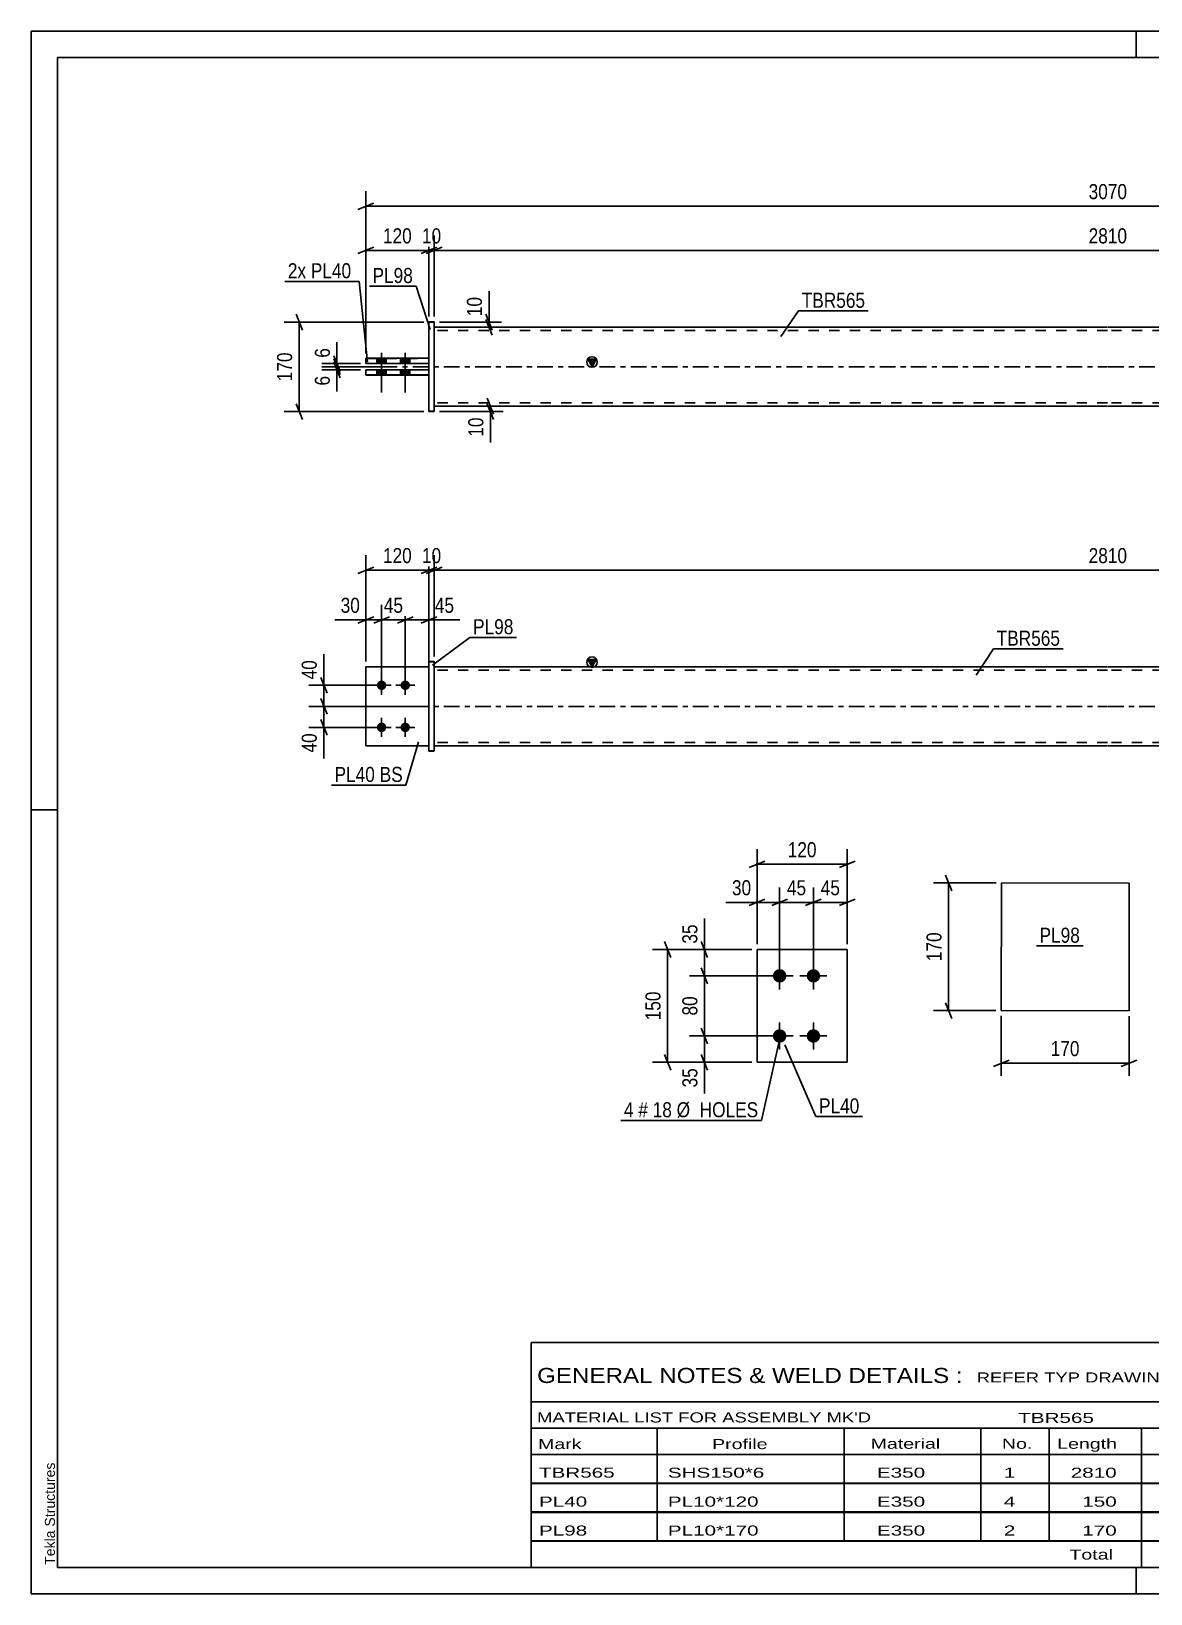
# Model space of a CAD drawing. Header units: millimetres. Extents: x 0 to 420, y 0 to 297.
# Drawn here: x 0 to 212.8, y 0 to 297 of the extents above; entities that cross this region are included whole.
import ezdxf

# ---------------------------------------------------------------- set-up
doc = ezdxf.new("R2010")
doc.units = ezdxf.units.MM
doc.linetypes.add('DXK_LINE_DOT2', pattern=[3.9198, 1.9599, -1.9599])
doc.linetypes.add('DXK_LINE_DOT3', pattern=[5.9187, 2.979, -0.9799, 0.9799, -0.9799])
doc.styles.add('Arial', font='ARIAL.TTF', dxfattribs={"height": 0.2})
doc.styles.add('Arial Narrow', font='ARIALN.TTF', dxfattribs={"height": 0.2})

# ---------------------------------------------------------------- blocks, each defined once
blk = doc.blocks.new('Unknown-582686256-1133')
at = {"color": 5, "linetype": 'Continuous'}
for p, q in [((420, 297), (0, 297)), ((0, 297), (0, 0)), ((0, 292), (0, 297)), ((210, 292), (210, 297)), ((415, 292), (5, 292)), ((5, 292), (5, 5)), ((5, 149), (0, 149)), ((0, 0), (0, 5)), ((5, 5), (415, 5)), ((210, 0), (210, 5)), ((0, 0), (420, 0))]:
    blk.add_line(p, q, dxfattribs=at)
at = {"color": 174, "linetype": 'Continuous', "style": 'Arial'}
blk.add_text('Tekla Structures', height=1.9102, rotation=90, dxfattribs=at).set_placement((4.5, 5.5))
blk = doc.blocks.new('Part-582686256-2119 - 2115')
at = {"color": 2, "linetype": 'Continuous'}
for p, q in [((184.41, 135.12), (184.37, 110.84)), ((208.69, 135.09), (184.41, 135.12)), ((208.66, 110.8), (208.69, 135.09)), ((184.37, 110.84), (208.66, 110.8))]:
    blk.add_line(p, q, dxfattribs=at)
blk = doc.blocks.new('Part-582686256-1717 - 1676')
at = {"color": 7, "linetype": 'DXK_LINE_DOT2'}
for p, q in [((63.59, 176.18), (75.59, 176.18)), ((63.59, 176.18), (63.59, 161.18)), ((63.59, 176.17), (75.59, 176.17)), ((75.59, 176.17), (75.59, 176.18)), ((75.59, 176.18), (75.59, 161.17))]:
    blk.add_line(p, q, dxfattribs=at)
at = {"color": 2, "linetype": 'Continuous'}
for p, q in [((75.59, 161.18), (63.59, 161.18)), ((63.59, 161.18), (63.59, 161.17)), ((63.59, 161.18), (63.59, 161.18)), ((63.59, 161.18), (63.59, 161.17)), ((63.59, 161.17), (75.59, 161.17))]:
    blk.add_line(p, q, dxfattribs=at)
blk = doc.blocks.new('Part-582686256-1722 - 1676')
at = {"color": 2, "linetype": 'Continuous'}
for p, q in [((63.59, 176.18), (75.59, 176.18)), ((63.59, 161.18), (63.59, 176.18)), ((63.59, 161.18), (75.59, 161.18)), ((75.59, 161.18), (63.59, 161.18)), ((63.59, 161.18), (63.59, 161.18))]:
    blk.add_line(p, q, dxfattribs=at)
at = {"color": 7, "linetype": 'DXK_LINE_DOT2'}
for p, q in [((63.59, 176.18), (75.59, 176.18)), ((75.59, 176.18), (75.59, 176.18)), ((75.59, 176.18), (75.59, 161.18))]:
    blk.add_line(p, q, dxfattribs=at)
blk = doc.blocks.new('Part-582686256-1727 - 1676')
at = {"color": 2, "linetype": 'Continuous'}
for p, q in [((76.59, 177.21), (75.59, 177.21)), ((75.59, 177.21), (75.59, 160.15)), ((76.59, 160.15), (76.59, 177.21)), ((75.59, 160.21), (76.59, 160.21)), ((75.59, 160.15), (76.59, 160.15)), ((76.59, 160.21), (76.59, 160.15))]:
    blk.add_line(p, q, dxfattribs=at)
at = {"color": 7, "linetype": 'DXK_LINE_DOT2'}
blk.add_line((75.59, 177.15), (76.59, 177.15), dxfattribs=at)
blk = doc.blocks.new('Part-582686256-1732 - 1676')
at = {"linetype": 'Continuous'}
blk.add_hatch(color=2, dxfattribs=at).paths.add_polyline_path([(106.59, 176.18), (105.79, 177.58), (107.39, 177.58)])
at = {"color": 2, "linetype": 'Continuous'}
for p, q in [((76.59, 176.18), (204.59, 176.18)), ((106.59, 176.18), (105.79, 177.58)), ((105.79, 177.58), (107.39, 177.58)), ((107.39, 177.58), (106.59, 176.18)), ((204.69, 176.18), (332.69, 176.18)), ((76.59, 161.18), (204.59, 161.18)), ((204.69, 161.18), (332.69, 161.18))]:
    blk.add_line(p, q, dxfattribs=at)
at = {"color": 7, "linetype": 'DXK_LINE_DOT2'}
for p, q in [((76.59, 161.18), (76.59, 176.18)), ((204.59, 175.58), (76.59, 175.58)), ((332.69, 175.58), (204.69, 175.58)), ((332.69, 176.18), (332.69, 161.18)), ((204.59, 161.78), (76.59, 161.78)), ((332.69, 161.78), (204.69, 161.78))]:
    blk.add_line(p, q, dxfattribs=at)
at = {"color": 7, "linetype": 'DXK_LINE_DOT3'}
for p, q in [((66.59, 168.68), (204.59, 168.68)), ((204.69, 168.68), (342.69, 168.68))]:
    blk.add_line(p, q, dxfattribs=at)
at = {"color": 2, "linetype": 'Continuous'}
blk.add_circle((106.59, 177.08), 1, dxfattribs=at)
blk = doc.blocks.new('Bolt-582686256-1734 - 1676')
at = {"linetype": 'Continuous'}
for points in [[(66.59, 171.78), (66.4, 171.8), (66.22, 171.86), (66.06, 171.96), (65.92, 172.08), (65.81, 172.23), (65.73, 172.41), (65.69, 172.59), (65.69, 172.78), (65.73, 172.96), (65.81, 173.13), (65.92, 173.29), (66.06, 173.41), (66.22, 173.51), (66.4, 173.56), (66.59, 173.58), (66.77, 173.56), (66.95, 173.51), (67.12, 173.41), (67.26, 173.29), (67.37, 173.13), (67.44, 172.96), (67.48, 172.78), (67.48, 172.59), (67.44, 172.41), (67.37, 172.23), (67.26, 172.08), (67.12, 171.96), (66.95, 171.86), (66.77, 171.8)], [(71.09, 171.78), (70.9, 171.8), (70.72, 171.86), (70.56, 171.96), (70.42, 172.08), (70.31, 172.23), (70.23, 172.41), (70.19, 172.59), (70.19, 172.78), (70.23, 172.96), (70.31, 173.13), (70.42, 173.29), (70.56, 173.41), (70.72, 173.51), (70.9, 173.56), (71.09, 173.58), (71.27, 173.56), (71.45, 173.51), (71.62, 173.41), (71.76, 173.29), (71.87, 173.13), (71.94, 172.96), (71.98, 172.78), (71.98, 172.59), (71.94, 172.41), (71.87, 172.23), (71.76, 172.08), (71.62, 171.96), (71.45, 171.86), (71.27, 171.8)], [(66.59, 163.78), (66.4, 163.8), (66.22, 163.86), (66.06, 163.96), (65.92, 164.08), (65.81, 164.23), (65.73, 164.41), (65.69, 164.59), (65.69, 164.78), (65.73, 164.96), (65.81, 165.13), (65.92, 165.29), (66.06, 165.41), (66.22, 165.51), (66.4, 165.56), (66.59, 165.58), (66.77, 165.56), (66.95, 165.51), (67.12, 165.41), (67.26, 165.29), (67.37, 165.13), (67.44, 164.96), (67.48, 164.78), (67.48, 164.59), (67.44, 164.41), (67.37, 164.23), (67.26, 164.08), (67.12, 163.96), (66.95, 163.86), (66.77, 163.8)], [(71.09, 163.78), (70.9, 163.8), (70.72, 163.86), (70.56, 163.96), (70.42, 164.08), (70.31, 164.23), (70.23, 164.41), (70.19, 164.59), (70.19, 164.78), (70.23, 164.96), (70.31, 165.13), (70.42, 165.29), (70.56, 165.41), (70.72, 165.51), (70.9, 165.56), (71.09, 165.58), (71.27, 165.56), (71.45, 165.51), (71.62, 165.41), (71.76, 165.29), (71.87, 165.13), (71.94, 164.96), (71.98, 164.78), (71.98, 164.59), (71.94, 164.41), (71.87, 164.23), (71.76, 164.08), (71.62, 163.96), (71.45, 163.86), (71.27, 163.8)]]:
    blk.add_hatch(color=1, dxfattribs=at).paths.add_polyline_path(points)
at = {"color": 1, "linetype": 'Continuous'}
for p, q in [((68.39, 172.68), (64.79, 172.68)), ((66.59, 170.88), (66.59, 174.48)), ((72.89, 172.68), (69.29, 172.68)), ((71.09, 170.88), (71.09, 174.48)), ((66.59, 162.88), (66.59, 166.48)), ((71.09, 162.88), (71.09, 166.48)), ((68.39, 164.68), (64.79, 164.68)), ((72.89, 164.68), (69.29, 164.68))]:
    blk.add_line(p, q, dxfattribs=at)
blk = doc.blocks.new('Part-582686256-1425 - 1360')
at = {"color": 2, "linetype": 'Continuous'}
for p, q in [((75.59, 241.77), (76.59, 241.77)), ((75.59, 241.77), (75.59, 224.77)), ((76.59, 241.77), (76.59, 224.71)), ((76.59, 224.77), (75.59, 224.77)), ((75.59, 224.77), (75.59, 224.71)), ((75.59, 224.77), (75.59, 224.71)), ((75.59, 224.71), (76.59, 224.71))]:
    blk.add_line(p, q, dxfattribs=at)
at = {"color": 7, "linetype": 'DXK_LINE_DOT2'}
for p, q in [((75.59, 241.71), (76.59, 241.71)), ((76.59, 241.71), (76.59, 241.77))]:
    blk.add_line(p, q, dxfattribs=at)
blk = doc.blocks.new('Part-582686256-1410 - 1360')
at = {"linetype": 'Continuous'}
blk.add_hatch(color=2, dxfattribs=at).paths.add_polyline_path([(106.59, 233.24), (105.79, 234.64), (107.39, 234.64)])
at = {"color": 2, "linetype": 'Continuous'}
for p, q in [((76.59, 240.74), (204.59, 240.74)), ((204.69, 240.74), (332.69, 240.74)), ((106.59, 233.24), (105.79, 234.64)), ((105.79, 234.64), (107.39, 234.64)), ((107.39, 234.64), (106.59, 233.24)), ((76.59, 225.74), (204.59, 225.74)), ((204.69, 225.74), (332.69, 225.74))]:
    blk.add_line(p, q, dxfattribs=at)
at = {"color": 7, "linetype": 'DXK_LINE_DOT2'}
for p, q in [((76.59, 240.74), (76.59, 225.74)), ((332.69, 240.74), (332.69, 225.74)), ((204.59, 240.14), (76.59, 240.14)), ((332.69, 240.14), (204.69, 240.14)), ((204.59, 226.34), (76.59, 226.34)), ((332.69, 226.34), (204.69, 226.34))]:
    blk.add_line(p, q, dxfattribs=at)
at = {"color": 7, "linetype": 'DXK_LINE_DOT3'}
for p, q in [((66.59, 233.24), (204.59, 233.24)), ((204.69, 233.24), (342.69, 233.24))]:
    blk.add_line(p, q, dxfattribs=at)
at = {"color": 2, "linetype": 'Continuous'}
blk.add_circle((106.59, 234.14), 1, dxfattribs=at)
blk = doc.blocks.new('Bolt-582686256-1394 - 1360')
at = {"linetype": 'Continuous'}
for points in [[(65.69, 233.86), (67.49, 233.86), (67.49, 234.86), (65.69, 234.86)], [(65.69, 233.83), (67.49, 233.83), (67.49, 234.83), (65.69, 234.83)], [(70.19, 233.86), (71.99, 233.86), (71.99, 234.86), (70.19, 234.86)], [(70.19, 233.83), (71.99, 233.83), (71.99, 234.83), (70.19, 234.83)], [(65.69, 231.66), (67.49, 231.66), (67.49, 232.66), (65.69, 232.66)], [(65.69, 231.63), (67.49, 231.63), (67.49, 232.63), (65.69, 232.63)], [(70.19, 231.66), (71.99, 231.66), (71.99, 232.66), (70.19, 232.66)], [(70.19, 231.63), (71.99, 231.63), (71.99, 232.63), (70.19, 232.63)]]:
    blk.add_hatch(color=1, dxfattribs=at).paths.add_polyline_path(points)
at = {"color": 1, "linetype": 'Continuous'}
for p, q in [((65.69, 234.86), (65.69, 233.86)), ((65.69, 234.83), (65.69, 233.83)), ((66.59, 235.86), (66.59, 228.36)), ((66.59, 235.83), (66.59, 228.33)), ((67.49, 234.86), (67.49, 233.86)), ((67.49, 234.83), (67.49, 233.83)), ((70.19, 234.86), (70.19, 233.86)), ((70.19, 234.83), (70.19, 233.83)), ((71.09, 235.86), (71.09, 228.36)), ((71.09, 235.83), (71.09, 228.33)), ((71.99, 234.86), (71.99, 233.86)), ((71.99, 234.83), (71.99, 233.83)), ((65.69, 232.66), (65.69, 231.66)), ((65.69, 232.63), (65.69, 231.63)), ((67.49, 232.66), (67.49, 231.66)), ((67.49, 232.63), (67.49, 231.63)), ((70.19, 232.66), (70.19, 231.66)), ((70.19, 232.63), (70.19, 231.63)), ((71.99, 232.66), (71.99, 231.66)), ((71.99, 232.63), (71.99, 231.63))]:
    blk.add_line(p, q, dxfattribs=at)
blk = doc.blocks.new('Part-582686256-1430 - 1360')
at = {"color": 2, "linetype": 'Continuous'}
for p, q in [((75.59, 232.67), (63.59, 232.67)), ((63.59, 232.67), (63.59, 231.67)), ((63.59, 231.67), (75.59, 231.67)), ((63.59, 231.62), (63.59, 231.67)), ((63.59, 231.67), (63.59, 231.62)), ((75.59, 231.62), (63.59, 231.62))]:
    blk.add_line(p, q, dxfattribs=at)
at = {"color": 7, "linetype": 'DXK_LINE_DOT2'}
for p, q in [((63.59, 232.62), (75.59, 232.62)), ((75.59, 231.62), (75.59, 232.67))]:
    blk.add_line(p, q, dxfattribs=at)
blk = doc.blocks.new('Part-582686256-1435 - 1360')
at = {"color": 2, "linetype": 'Continuous'}
for p, q in [((75.59, 234.87), (63.59, 234.87)), ((63.59, 234.87), (63.59, 233.87)), ((63.59, 233.87), (75.59, 233.87)), ((63.59, 233.82), (63.59, 233.87)), ((63.59, 233.87), (63.59, 233.82)), ((75.59, 233.82), (63.59, 233.82))]:
    blk.add_line(p, q, dxfattribs=at)
at = {"color": 7, "linetype": 'DXK_LINE_DOT2'}
for p, q in [((63.59, 234.82), (75.59, 234.82)), ((75.59, 233.82), (75.59, 234.87))]:
    blk.add_line(p, q, dxfattribs=at)
blk = doc.blocks.new('Bolt-582686256-3823 - 3821')
at = {"linetype": 'Continuous'}
for points in [[(142.25, 116.16, -1), (142.25, 118.73, -1)], [(148.67, 116.16, -1), (148.67, 118.73, -1)], [(142.25, 104.73, -1), (142.25, 107.31, -1)], [(148.67, 104.73, -1), (148.67, 107.31, -1)]]:
    blk.add_hatch(color=1, dxfattribs=at).paths.add_polyline_path(points)
at = {"color": 1, "linetype": 'Continuous'}
for p, q in [((142.25, 114.88), (142.25, 120.02)), ((148.67, 114.88), (148.67, 120.02)), ((144.82, 117.45), (139.67, 117.45)), ((151.25, 117.45), (146.1, 117.45)), ((142.25, 103.45), (142.25, 108.59)), ((148.67, 103.45), (148.67, 108.59)), ((144.82, 106.02), (139.67, 106.02)), ((151.25, 106.02), (146.1, 106.02))]:
    blk.add_line(p, q, dxfattribs=at)
blk = doc.blocks.new('Part-582686256-3822 - 3821')
at = {"color": 2, "linetype": 'Continuous'}
for p, q in [((155.1, 122.45), (137.96, 122.45)), ((137.96, 101.02), (137.96, 122.45)), ((155.1, 101.02), (155.1, 122.45)), ((155.1, 101.02), (137.96, 101.02))]:
    blk.add_line(p, q, dxfattribs=at)
blk = doc.blocks.new('StraightDimension-582686256-2121 - 2115')
at = {"color": 7, "linetype": 'Continuous'}
for p, q in [((174.97, 133.62), (173.77, 136.62)), ((183.41, 135.12), (171.52, 135.12)), ((174.37, 110.84), (174.37, 135.12)), ((183.37, 110.84), (171.52, 110.84)), ((173.77, 112.34), (174.97, 109.34))]:
    blk.add_line(p, q, dxfattribs=at)
at = {"color": 0}
blk.add_wipeout([(173.62, 126.32), (169.42, 126.32), (169.42, 119.64), (173.62, 119.64)], dxfattribs=at)
at = {"color": 3, "style": 'Arial Narrow'}
blk.add_text('170', height=2.863, rotation=90.0002, dxfattribs=at).set_placement((173.02, 120.24))
blk = doc.blocks.new('StraightDimension-582686256-2128 - 2115')
at = {"color": 7, "linetype": 'Continuous'}
for p, q in [((184.37, 109.84), (184.37, 98.44)), ((208.66, 109.8), (208.66, 98.44)), ((185.87, 101.44), (182.87, 100.24)), ((207.16, 100.24), (210.16, 101.44)), ((184.37, 100.84), (208.66, 100.84))]:
    blk.add_line(p, q, dxfattribs=at)
at = {"color": 0}
blk.add_wipeout([(199.86, 101.59), (199.86, 105.79), (193.17, 105.79), (193.17, 101.59)], dxfattribs=at)
at = {"color": 3, "style": 'Arial Narrow'}
blk.add_text('170', height=2.863, dxfattribs=at).set_placement((193.77, 102.19))
blk = doc.blocks.new('StraightDimension-582686256-1836 - 1676')
at = {"color": 7, "linetype": 'Continuous'}
for p, q in [((71.09, 173.68), (71.09, 187.95)), ((75.59, 177.18), (75.59, 187.95)), ((69.59, 184.5), (72.59, 185.7)), ((71.09, 185.1), (75.59, 185.1)), ((77.09, 185.7), (74.09, 184.5))]:
    blk.add_line(p, q, dxfattribs=at)
at = {"color": 0}
blk.add_wipeout([(80.97, 185.85), (80.97, 190.05), (76.11, 190.05), (76.11, 185.85)], dxfattribs=at)
at = {"color": 7, "linetype": 'Continuous'}
blk.add_line((75.59, 185.1), (81.49, 185.1), dxfattribs=at)
blk.add_line((75.59, 185.1), (81.49, 185.1), dxfattribs=at)
at = {"color": 3, "style": 'Arial Narrow'}
blk.add_text('45', height=2.863, dxfattribs=at).set_placement((76.71, 186.45))
blk = doc.blocks.new('StraightDimension-582686256-1738 - 1676')
at = {"color": 7, "linetype": 'Continuous'}
for p, q in [((63.59, 177.18), (63.59, 197.4)), ((75.59, 169.68), (75.59, 197.4)), ((62.09, 193.95), (65.09, 195.15)), ((63.59, 194.55), (75.59, 194.55)), ((77.09, 195.15), (74.09, 193.95))]:
    blk.add_line(p, q, dxfattribs=at)
at = {"color": 0}
blk.add_wipeout([(72.93, 195.3), (72.93, 199.5), (66.25, 199.5), (66.25, 195.3)], dxfattribs=at)
at = {"color": 3, "style": 'Arial Narrow'}
blk.add_text('120', height=2.863, dxfattribs=at).set_placement((66.85, 195.9))
blk = doc.blocks.new('StraightDimension-582686256-1747 - 1676')
at = {"color": 7, "linetype": 'Continuous'}
for p, q in [((75.59, 169.68), (75.59, 197.4)), ((76.59, 178.15), (76.59, 197.4)), ((74.09, 193.95), (77.09, 195.15)), ((78.09, 195.15), (75.09, 193.95)), ((75.59, 194.55), (76.59, 194.55))]:
    blk.add_line(p, q, dxfattribs=at)
at = {"color": 0}
blk.add_wipeout([(78.52, 195.3), (78.52, 199.5), (73.66, 199.5), (73.66, 195.3)], dxfattribs=at)
at = {"color": 3, "style": 'Arial Narrow'}
blk.add_text('10', height=2.863, dxfattribs=at).set_placement((74.26, 195.9))
blk = doc.blocks.new('StraightDimension-582686256-1754 - 1676')
at = {"color": 7, "linetype": 'Continuous'}
for p, q in [((76.59, 178.15), (76.59, 197.4)), ((332.69, 178.21), (332.69, 197.4)), ((78.09, 195.15), (75.09, 193.95)), ((76.59, 194.55), (332.69, 194.55)), ((331.19, 193.95), (334.19, 195.15))]:
    blk.add_line(p, q, dxfattribs=at)
at = {"color": 0}
blk.add_wipeout([(208.89, 195.3), (208.89, 199.5), (200.38, 199.5), (200.38, 195.3)], dxfattribs=at)
at = {"color": 3, "style": 'Arial Narrow'}
blk.add_text('2810', height=2.863, dxfattribs=at).set_placement((200.98, 195.9))
blk = doc.blocks.new('StraightDimension-582686256-1847 - 1676')
at = {"color": 7, "linetype": 'Continuous'}
for p, q in [((66.59, 173.68), (66.59, 187.95)), ((71.09, 173.68), (71.09, 187.95)), ((65.09, 184.5), (68.09, 185.7)), ((66.59, 185.1), (71.09, 185.1)), ((72.59, 185.7), (69.59, 184.5))]:
    blk.add_line(p, q, dxfattribs=at)
at = {"color": 0}
blk.add_wipeout([(71.27, 185.85), (71.27, 190.05), (66.41, 190.05), (66.41, 185.85)], dxfattribs=at)
at = {"color": 3, "style": 'Arial Narrow'}
blk.add_text('45', height=2.863, dxfattribs=at).set_placement((67.01, 186.45))
blk = doc.blocks.new('StraightDimension-582686256-1856 - 1676')
at = {"color": 7, "linetype": 'Continuous'}
for p, q in [((63.59, 177.18), (63.59, 187.95)), ((66.59, 173.68), (66.59, 187.95)), ((62.09, 184.5), (65.09, 185.7)), ((63.59, 185.1), (66.59, 185.1)), ((68.09, 185.7), (65.09, 184.5))]:
    blk.add_line(p, q, dxfattribs=at)
at = {"color": 0}
blk.add_wipeout([(63.06, 185.85), (63.06, 190.05), (58.21, 190.05), (58.21, 185.85)], dxfattribs=at)
at = {"color": 7, "linetype": 'Continuous'}
blk.add_line((63.59, 185.1), (57.68, 185.1), dxfattribs=at)
blk.add_line((63.59, 185.1), (57.68, 185.1), dxfattribs=at)
at = {"color": 3, "style": 'Arial Narrow'}
blk.add_text('30', height=2.863, dxfattribs=at).set_placement((58.81, 186.45))
blk = doc.blocks.new('StraightDimension-582686256-1868 - 1676')
at = {"color": 7, "linetype": 'Continuous'}
for p, q in [((65.59, 172.68), (52.77, 172.68)), ((55.02, 174.18), (56.22, 171.18)), ((55.62, 168.68), (55.62, 172.68)), ((56.22, 167.18), (55.02, 170.18)), ((74.59, 168.68), (52.77, 168.68))]:
    blk.add_line(p, q, dxfattribs=at)
at = {"color": 0}
blk.add_wipeout([(54.87, 178.06), (50.67, 178.06), (50.67, 173.2), (54.87, 173.2)], dxfattribs=at)
at = {"color": 7, "linetype": 'Continuous'}
blk.add_line((55.62, 172.68), (55.62, 178.58), dxfattribs=at)
blk.add_line((55.62, 172.68), (55.62, 178.58), dxfattribs=at)
at = {"color": 3, "style": 'Arial Narrow'}
blk.add_text('40', height=2.863, rotation=90.0002, dxfattribs=at).set_placement((54.27, 173.8))
blk = doc.blocks.new('StraightDimension-582686256-1875 - 1676')
at = {"color": 7, "linetype": 'Continuous'}
for p, q in [((55.02, 170.18), (56.22, 167.18)), ((74.59, 168.68), (52.77, 168.68)), ((55.62, 164.68), (55.62, 168.68)), ((65.59, 164.68), (52.77, 164.68)), ((56.22, 163.18), (55.02, 166.18))]:
    blk.add_line(p, q, dxfattribs=at)
at = {"color": 0}
blk.add_wipeout([(54.87, 164.15), (50.67, 164.15), (50.67, 159.3), (54.87, 159.3)], dxfattribs=at)
at = {"color": 7, "linetype": 'Continuous'}
blk.add_line((55.62, 164.68), (55.62, 158.77), dxfattribs=at)
blk.add_line((55.62, 164.68), (55.62, 158.77), dxfattribs=at)
at = {"color": 3, "style": 'Arial Narrow'}
blk.add_text('40', height=2.863, rotation=90.0002, dxfattribs=at).set_placement((54.27, 159.9))
blk = doc.blocks.new('StraightDimension-582686256-1620 - 1360')
at = {"color": 7, "linetype": 'Continuous'}
for p, q in [((74.59, 241.71), (48.09, 241.71)), ((51.54, 240.21), (50.34, 243.21)), ((50.94, 224.71), (50.94, 241.71)), ((50.34, 226.21), (51.54, 223.21)), ((74.59, 224.71), (48.09, 224.71))]:
    blk.add_line(p, q, dxfattribs=at)
at = {"color": 0}
blk.add_wipeout([(50.19, 236.56), (45.99, 236.56), (45.99, 229.87), (50.19, 229.87)], dxfattribs=at)
at = {"color": 3, "style": 'Arial Narrow'}
blk.add_text('170', height=2.863, rotation=90.0002, dxfattribs=at).set_placement((49.59, 230.47))
blk = doc.blocks.new('StraightDimension-582686256-1597 - 1360')
at = {"color": 7, "linetype": 'Continuous'}
for p, q in [((77.59, 241.71), (89.41, 241.71)), ((77.59, 240.74), (89.41, 240.74)), ((86.41, 243.21), (87.61, 240.21)), ((87.61, 239.24), (86.41, 242.24)), ((87.01, 240.74), (87.01, 241.71))]:
    blk.add_line(p, q, dxfattribs=at)
at = {"color": 0}
blk.add_wipeout([(86.26, 247.09), (82.06, 247.09), (82.06, 242.24), (86.26, 242.24)], dxfattribs=at)
at = {"color": 7, "linetype": 'Continuous'}
blk.add_line((87.01, 241.71), (87.01, 247.62), dxfattribs=at)
blk.add_line((87.01, 241.71), (87.01, 247.62), dxfattribs=at)
at = {"color": 3, "style": 'Arial Narrow'}
blk.add_text('10', height=2.863, rotation=90.0002, dxfattribs=at).set_placement((85.66, 242.84))
blk = doc.blocks.new('StraightDimension-582686256-1549 - 1360')
at = {"color": 7, "linetype": 'Continuous'}
for p, q in [((65.09, 264.34), (62.09, 263.14)), ((63.59, 235.82), (63.59, 266.59)), ((344.19, 263.14), (347.19, 264.34)), ((345.69, 235.87), (345.69, 266.59)), ((63.59, 263.74), (345.69, 263.74))]:
    blk.add_line(p, q, dxfattribs=at)
at = {"color": 0}
blk.add_wipeout([(208.89, 264.49), (208.89, 268.69), (200.38, 268.69), (200.38, 264.49)], dxfattribs=at)
at = {"color": 3, "style": 'Arial Narrow'}
blk.add_text('3070', height=2.863, dxfattribs=at).set_placement((200.98, 265.09))
blk = doc.blocks.new('StraightDimension-582686256-1627 - 1360')
at = {"color": 7, "linetype": 'Continuous'}
for p, q in [((57.51, 235.32), (58.71, 232.32)), ((58.71, 231.74), (57.51, 234.74)), ((62.59, 233.82), (55.26, 233.82)), ((67.84, 233.24), (55.26, 233.24)), ((58.11, 233.24), (58.11, 233.82))]:
    blk.add_line(p, q, dxfattribs=at)
at = {"color": 0}
blk.add_wipeout([(57.36, 237.37), (53.16, 237.37), (53.16, 234.34), (57.36, 234.34)], dxfattribs=at)
at = {"color": 7, "linetype": 'Continuous'}
blk.add_line((58.11, 233.82), (58.11, 237.89), dxfattribs=at)
blk.add_line((58.11, 233.82), (58.11, 237.89), dxfattribs=at)
at = {"color": 3, "style": 'Arial Narrow'}
blk.add_text('6', height=2.86, rotation=90.0002, dxfattribs=at).set_placement((56.76, 234.94))
blk = doc.blocks.new('StraightDimension-582686256-1563 - 1360')
at = {"color": 7, "linetype": 'Continuous'}
for p, q in [((62.09, 254.73), (65.09, 255.93)), ((63.59, 235.82), (63.59, 258.18)), ((77.09, 255.93), (74.09, 254.73)), ((75.59, 242.77), (75.59, 258.18)), ((63.59, 255.33), (75.59, 255.33))]:
    blk.add_line(p, q, dxfattribs=at)
at = {"color": 0}
blk.add_wipeout([(72.93, 256.08), (72.93, 260.28), (66.25, 260.28), (66.25, 256.08)], dxfattribs=at)
at = {"color": 3, "style": 'Arial Narrow'}
blk.add_text('120', height=2.863, dxfattribs=at).set_placement((66.85, 256.68))
blk = doc.blocks.new('StraightDimension-582686256-1633 - 1360')
at = {"color": 7, "linetype": 'Continuous'}
for p, q in [((57.51, 234.74), (58.71, 231.74)), ((67.84, 233.24), (55.26, 233.24)), ((62.59, 232.62), (55.26, 232.62)), ((58.71, 231.12), (57.51, 234.12)), ((58.11, 232.62), (58.11, 233.24))]:
    blk.add_line(p, q, dxfattribs=at)
at = {"color": 0}
blk.add_wipeout([(57.36, 232.09), (53.16, 232.09), (53.16, 229.06), (57.36, 229.06)], dxfattribs=at)
at = {"color": 7, "linetype": 'Continuous'}
blk.add_line((58.11, 232.62), (58.11, 228.54), dxfattribs=at)
blk.add_line((58.11, 232.62), (58.11, 228.54), dxfattribs=at)
at = {"color": 3, "style": 'Arial Narrow'}
blk.add_text('6', height=2.86, rotation=90.0002, dxfattribs=at).set_placement((56.76, 229.66))
blk = doc.blocks.new('StraightDimension-582686256-1569 - 1360')
at = {"color": 7, "linetype": 'Continuous'}
for p, q in [((74.09, 254.73), (77.09, 255.93)), ((78.09, 255.93), (75.09, 254.73)), ((75.59, 242.77), (75.59, 258.18)), ((76.59, 242.77), (76.59, 258.18)), ((75.59, 255.33), (76.59, 255.33))]:
    blk.add_line(p, q, dxfattribs=at)
at = {"color": 0}
blk.add_wipeout([(78.52, 256.08), (78.52, 260.28), (73.66, 260.28), (73.66, 256.08)], dxfattribs=at)
at = {"color": 3, "style": 'Arial Narrow'}
blk.add_text('10', height=2.863, dxfattribs=at).set_placement((74.26, 256.68))
blk = doc.blocks.new('StraightDimension-582686256-1575 - 1360')
at = {"color": 7, "linetype": 'Continuous'}
for p, q in [((78.09, 255.93), (75.09, 254.73)), ((76.59, 242.77), (76.59, 258.18)), ((331.19, 254.73), (334.19, 255.93)), ((332.69, 242.71), (332.69, 258.18)), ((76.59, 255.33), (332.69, 255.33))]:
    blk.add_line(p, q, dxfattribs=at)
at = {"color": 0}
blk.add_wipeout([(208.89, 256.08), (208.89, 260.28), (200.38, 260.28), (200.38, 256.08)], dxfattribs=at)
at = {"color": 3, "style": 'Arial Narrow'}
blk.add_text('2810', height=2.863, dxfattribs=at).set_placement((200.98, 256.68))
blk = doc.blocks.new('StraightDimension-582686256-1588 - 1360')
at = {"color": 7, "linetype": 'Continuous'}
for p, q in [((77.59, 225.74), (89.68, 225.74)), ((86.68, 227.24), (87.88, 224.24)), ((87.88, 223.21), (86.68, 226.21)), ((87.28, 224.71), (87.28, 225.74)), ((77.59, 224.71), (89.68, 224.71))]:
    blk.add_line(p, q, dxfattribs=at)
at = {"color": 0}
blk.add_wipeout([(86.53, 224.19), (82.33, 224.19), (82.33, 219.33), (86.53, 219.33)], dxfattribs=at)
at = {"color": 7, "linetype": 'Continuous'}
blk.add_line((87.28, 224.71), (87.28, 218.81), dxfattribs=at)
blk.add_line((87.28, 224.71), (87.28, 218.81), dxfattribs=at)
at = {"color": 3, "style": 'Arial Narrow'}
blk.add_text('10', height=2.863, rotation=90.0002, dxfattribs=at).set_placement((85.93, 219.93))
blk = doc.blocks.new('StraightDimension-582686256-3845 - 3821')
at = {"color": 7, "linetype": 'Continuous'}
for p, q in [((136.96, 122.45), (118.11, 122.45)), ((121.56, 120.95), (120.36, 123.95)), ((120.96, 101.02), (120.96, 122.45)), ((136.96, 101.02), (118.11, 101.02)), ((120.36, 102.52), (121.56, 99.52))]:
    blk.add_line(p, q, dxfattribs=at)
at = {"color": 0}
blk.add_wipeout([(120.21, 115.08), (116.01, 115.08), (116.01, 108.39), (120.21, 108.39)], dxfattribs=at)
at = {"color": 3, "style": 'Arial Narrow'}
blk.add_text('150', height=2.863, rotation=90.0002, dxfattribs=at).set_placement((119.61, 108.99))
blk = doc.blocks.new('StraightDimension-582686256-3957 - 3821')
at = {"color": 7, "linetype": 'Continuous'}
for p, q in [((142.25, 118.45), (142.25, 134.27)), ((148.67, 118.45), (148.67, 134.27)), ((140.75, 130.82), (143.75, 132.02)), ((142.25, 131.42), (148.67, 131.42)), ((150.17, 132.02), (147.17, 130.82))]:
    blk.add_line(p, q, dxfattribs=at)
at = {"color": 0}
blk.add_wipeout([(147.89, 132.17), (147.89, 136.37), (143.03, 136.37), (143.03, 132.17)], dxfattribs=at)
at = {"color": 3, "style": 'Arial Narrow'}
blk.add_text('45', height=2.863, dxfattribs=at).set_placement((143.63, 132.77))
blk = doc.blocks.new('StraightDimension-582686256-3833 - 3821')
at = {"color": 7, "linetype": 'Continuous'}
for p, q in [((136.96, 122.45), (125.11, 122.45)), ((127.36, 123.95), (128.56, 120.95)), ((127.96, 117.45), (127.96, 122.45)), ((128.56, 115.95), (127.36, 118.95)), ((141.25, 117.45), (125.11, 117.45))]:
    blk.add_line(p, q, dxfattribs=at)
at = {"color": 0}
blk.add_wipeout([(127.21, 127.83), (123.01, 127.83), (123.01, 122.97), (127.21, 122.97)], dxfattribs=at)
at = {"color": 7, "linetype": 'Continuous'}
blk.add_line((127.96, 122.45), (127.96, 128.35), dxfattribs=at)
blk.add_line((127.96, 122.45), (127.96, 128.35), dxfattribs=at)
at = {"color": 3, "style": 'Arial Narrow'}
blk.add_text('35', height=2.863, rotation=90.0002, dxfattribs=at).set_placement((126.61, 123.57))
blk = doc.blocks.new('StraightDimension-582686256-3834 - 3821')
at = {"color": 7, "linetype": 'Continuous'}
for p, q in [((127.36, 118.95), (128.56, 115.95)), ((141.25, 117.45), (125.11, 117.45)), ((127.96, 106.02), (127.96, 117.45)), ((128.56, 104.52), (127.36, 107.52)), ((141.25, 106.02), (125.11, 106.02))]:
    blk.add_line(p, q, dxfattribs=at)
at = {"color": 0}
blk.add_wipeout([(127.21, 114.16), (123.01, 114.16), (123.01, 109.31), (127.21, 109.31)], dxfattribs=at)
at = {"color": 3, "style": 'Arial Narrow'}
blk.add_text('80', height=2.863, rotation=90.0002, dxfattribs=at).set_placement((126.61, 109.91))
blk = doc.blocks.new('StraightDimension-582686256-3835 - 3821')
at = {"color": 7, "linetype": 'Continuous'}
for p, q in [((127.36, 107.52), (128.56, 104.52)), ((141.25, 106.02), (125.11, 106.02)), ((127.96, 101.02), (127.96, 106.02)), ((136.96, 101.02), (125.11, 101.02)), ((128.56, 99.52), (127.36, 102.52))]:
    blk.add_line(p, q, dxfattribs=at)
at = {"color": 0}
blk.add_wipeout([(127.21, 100.49), (123.01, 100.49), (123.01, 95.64), (127.21, 95.64)], dxfattribs=at)
at = {"color": 7, "linetype": 'Continuous'}
blk.add_line((127.96, 101.02), (127.96, 95.11), dxfattribs=at)
blk.add_line((127.96, 101.02), (127.96, 95.11), dxfattribs=at)
at = {"color": 3, "style": 'Arial Narrow'}
blk.add_text('35', height=2.863, rotation=90.0002, dxfattribs=at).set_placement((126.61, 96.24))
blk = doc.blocks.new('StraightDimension-582686256-3956 - 3821')
at = {"color": 7, "linetype": 'Continuous'}
for p, q in [((148.67, 118.45), (148.67, 134.27)), ((155.1, 123.45), (155.1, 134.27)), ((147.17, 130.82), (150.17, 132.02)), ((148.67, 131.42), (155.1, 131.42)), ((156.6, 132.02), (153.6, 130.82))]:
    blk.add_line(p, q, dxfattribs=at)
at = {"color": 0}
blk.add_wipeout([(154.32, 132.17), (154.32, 136.37), (149.46, 136.37), (149.46, 132.17)], dxfattribs=at)
at = {"color": 3, "style": 'Arial Narrow'}
blk.add_text('45', height=2.863, dxfattribs=at).set_placement((150.06, 132.77))
blk = doc.blocks.new('StraightDimension-582686256-3958 - 3821')
at = {"color": 7, "linetype": 'Continuous'}
for p, q in [((137.96, 123.45), (137.96, 134.27)), ((142.25, 118.45), (142.25, 134.27)), ((136.46, 130.82), (139.46, 132.02)), ((137.96, 131.42), (142.25, 131.42)), ((143.75, 132.02), (140.75, 130.82))]:
    blk.add_line(p, q, dxfattribs=at)
at = {"color": 0}
blk.add_wipeout([(137.44, 132.17), (137.44, 136.37), (132.58, 136.37), (132.58, 132.17)], dxfattribs=at)
at = {"color": 7, "linetype": 'Continuous'}
blk.add_line((137.96, 131.42), (132.05, 131.42), dxfattribs=at)
blk.add_line((137.96, 131.42), (132.05, 131.42), dxfattribs=at)
at = {"color": 3, "style": 'Arial Narrow'}
blk.add_text('30', height=2.863, dxfattribs=at).set_placement((133.18, 132.77))
blk = doc.blocks.new('StraightDimension-582686256-4002 - 3821')
at = {"color": 7, "linetype": 'Continuous'}
for p, q in [((137.96, 123.45), (137.96, 141.5)), ((155.1, 123.45), (155.1, 141.5)), ((139.46, 139.25), (136.46, 138.05)), ((137.96, 138.65), (155.1, 138.65)), ((153.6, 138.05), (156.6, 139.25))]:
    blk.add_line(p, q, dxfattribs=at)
at = {"color": 0}
blk.add_wipeout([(149.87, 139.4), (149.87, 143.6), (143.19, 143.6), (143.19, 139.4)], dxfattribs=at)
at = {"color": 3, "style": 'Arial Narrow'}
blk.add_text('120', height=2.863, dxfattribs=at).set_placement((143.79, 140))
blk = doc.blocks.new('Unknown-582686256-4127')
at = {"color": 7, "linetype": 'Continuous'}
for p, q in [((95, 47.75), (255, 47.75)), ((95, 36.5), (95, 47.75)), ((255, 47.75), (255, 36.5)), ((95, 36.5), (255, 36.5)), ((95, 36.5), (95, 31.5)), ((255, 36.5), (255, 31.5)), ((95, 31.5), (255, 31.5)), ((95, 31.5), (95, 26.5)), ((119, 31.5), (119, 26.5)), ((154.5, 31.5), (154.5, 26.5)), ((180.5, 31.5), (180.5, 26.5)), ((193.5, 31.5), (193.5, 26.5)), ((211, 31.5), (211, 26.5)), ((233, 31.5), (233, 26.5)), ((255, 31.5), (255, 26.5)), ((95, 26.5), (255, 26.5)), ((95, 26.45), (95, 21.05)), ((95, 26.45), (255, 26.45)), ((119, 26.5), (119, 21)), ((154.5, 26.5), (154.5, 21)), ((180.5, 26.5), (180.5, 21)), ((193.5, 26.5), (193.5, 21)), ((211, 26.5), (211, 21)), ((233, 26.5), (233, 21)), ((255, 26.45), (255, 21.05)), ((95, 21.05), (255, 21.05)), ((95, 20.95), (95, 15.55)), ((95, 20.95), (255, 20.95)), ((119, 21), (119, 15.5)), ((154.5, 21), (154.5, 15.5)), ((180.5, 21), (180.5, 15.5)), ((193.5, 21), (193.5, 15.5)), ((211, 21), (211, 15.5)), ((233, 21), (233, 15.5)), ((255, 20.95), (255, 15.55)), ((95, 15.55), (255, 15.55)), ((95, 15.45), (95, 10.05)), ((95, 15.45), (255, 15.45)), ((119, 15.5), (119, 10)), ((154.5, 15.5), (154.5, 10)), ((180.5, 15.5), (180.5, 10)), ((193.5, 15.5), (193.5, 10)), ((211, 15.5), (211, 10)), ((233, 15.5), (233, 10)), ((255, 15.45), (255, 10.05)), ((95, 10.05), (255, 10.05)), ((95, 10), (255, 10)), ((95, 10), (95, 5)), ((211, 10), (211, 5)), ((233, 10), (233, 5)), ((255, 10), (255, 5)), ((95, 5), (255, 5))]:
    blk.add_line(p, q, dxfattribs=at)
at = {"color": 7, "style": 'Arial Narrow'}
for s, height, width, p in [('GENERAL NOTES & WELD DETAILS :', 2.8633, 1.4, (96.15, 40.06)), ('REFER TYP DRAWING TYP-01', 1.9089, 1.6, (179.7, 40.16)), ("MATERIAL LIST FOR ASSEMBLY MK'D", 1.9089, 1.6, (96.15, 32.56)), ('TBR565', 1.909, 1.794707, (187.59, 32.47)), ('1', 1.91, 1.794707, (217.08, 32.56)), ('No. Required', 1.9089, 1.6, (226.41, 32.56)), ('Mark', 1.909, 1.7, (96.34, 27.5)), ('Profile', 1.909, 1.7, (129.41, 27.5)), ('Material', 1.909, 1.7, (159.54, 27.56)), ('No.', 1.909, 1.7, (184.5, 27.56)), ('Length', 1.909, 1.7, (195, 27.56)), ('Area', 1.909, 1.7, (217.5, 27.56)), ('Weight', 1.909, 1.7, (237, 27.56))]:
    blk.add_text(s, height=height, dxfattribs=dict(at, width=width)).set_placement(p)
at = {"color": 7, "linetype": 'Continuous', "style": 'Arial Narrow'}
for s, height, width, p in [('TBR565', 1.909, 1.794707, (96.5, 22.06)), ('SHS150*6', 1.909, 1.794707, (121, 22.06)), ('E350', 1.909, 1.794707, (160.74, 22.06)), ('1', 1.91, 1.794707, (184.86, 22.06)), ('2810', 1.909, 1.794707, (197.58, 22.06)), ('1.7', 1.909, 1.794707, (221.32, 22.06)), ('76.2', 1.909, 1.794707, (240.14, 22.06)), ('PL40', 1.909, 1.794707, (96.5, 16.56)), ('PL10*120', 1.909, 1.794707, (121, 16.56)), ('E350', 1.909, 1.794707, (160.74, 16.56)), ('4', 1.91, 1.794707, (184.86, 16.56)), ('150', 1.909, 1.794707, (199.77, 16.56)), ('0.0', 1.909, 1.794707, (221.32, 16.56)), ('5.7', 1.909, 1.794707, (242.33, 16.56)), ('PL98', 1.909, 1.794707, (96.5, 11.06)), ('PL10*170', 1.909, 1.794707, (121, 11.06)), ('E350', 1.909, 1.794707, (160.74, 11.06)), ('2', 1.91, 1.794707, (184.86, 11.06)), ('170', 1.909, 1.794707, (199.77, 11.06)), ('0.1', 1.909, 1.794707, (221.32, 11.06)), ('4.5', 1.909, 1.794707, (242.33, 11.06)), ('Total', 1.909, 1.7, (197.33, 6.5)), ('2.0', 1.909, 1.794707, (220.83, 6.5)), ('86.4', 1.909, 1.794707, (240.14, 6.5))]:
    blk.add_text(s, height=height, dxfattribs=dict(at, width=width)).set_placement(p)
blk = doc.blocks.new('Mark-582686256-2117 - 2115')
at = {"color": 0}
blk.add_wipeout([(199.33, 123.74), (199.33, 126.74), (191.65, 126.74), (191.65, 123.74)], dxfattribs=at)
blk.add_wipeout([(199.33, 123.74), (199.33, 126.74), (191.65, 126.74), (191.65, 123.74)], dxfattribs=at)
at = {"color": 30, "linetype": 'Continuous'}
blk.add_line((191.05, 123.14), (199.93, 123.14), dxfattribs=at)
at = {"color": 3, "style": 'Arial Narrow'}
blk.add_text('PL98', height=2.863, dxfattribs=at).set_placement((191.65, 123.74))
blk = doc.blocks.new('Mark-582686256-1723 - 1676')
at = {"color": 0}
blk.add_wipeout([(91.66, 182.38), (91.66, 185.38), (83.98, 185.38), (83.98, 182.38)], dxfattribs=at)
blk.add_wipeout([(91.66, 182.38), (91.66, 185.38), (83.98, 185.38), (83.98, 182.38)], dxfattribs=at)
at = {"color": 30, "linetype": 'Continuous'}
for p, q in [((76.28, 176.52), (83.38, 181.78)), ((83.38, 181.78), (92.26, 181.78))]:
    blk.add_line(p, q, dxfattribs=at)
at = {"color": 3, "style": 'Arial Narrow'}
blk.add_text('PL98', height=2.863, dxfattribs=at).set_placement((83.98, 182.38))
blk = doc.blocks.new('Mark-582686256-1728 - 1676')
at = {"color": 0}
blk.add_wipeout([(195.56, 180.2), (195.56, 183.2), (183.5, 183.2), (183.5, 180.2)], dxfattribs=at)
blk.add_wipeout([(195.56, 180.2), (195.56, 183.2), (183.5, 183.2), (183.5, 180.2)], dxfattribs=at)
at = {"color": 30, "linetype": 'Continuous'}
for p, q in [((179.61, 174.63), (182.9, 179.6)), ((182.9, 179.6), (196.16, 179.6))]:
    blk.add_line(p, q, dxfattribs=at)
at = {"color": 3, "style": 'Arial Narrow'}
blk.add_text('TBR565', height=2.863, dxfattribs=at).set_placement((183.5, 180.2))
blk = doc.blocks.new('MarkSet-582686256-1882 - 1676')
at = {"color": 0}
blk.add_wipeout([(65.33, 154.31), (65.33, 157.31), (57.65, 157.31), (57.65, 154.31)], dxfattribs=at)
blk.add_wipeout([(65.33, 154.31), (65.33, 157.31), (57.65, 157.31), (57.65, 154.31)], dxfattribs=at)
blk.add_wipeout([(70.61, 154.31), (70.61, 157.31), (66.23, 157.31), (66.23, 154.31)], dxfattribs=at)
blk.add_wipeout([(70.61, 154.31), (70.61, 157.31), (66.23, 157.31), (66.23, 154.31)], dxfattribs=at)
at = {"color": 30, "linetype": 'Continuous'}
for p in [(73.63, 161.94), (57.05, 153.71)]:
    blk.add_line(p, (71.21, 153.71), dxfattribs=at)
at = {"color": 3, "style": 'Arial Narrow'}
for s, p in [('PL40', (57.65, 154.31)), ('BS', (66.23, 154.31))]:
    blk.add_text(s, height=2.863, dxfattribs=at).set_placement(p)
blk = doc.blocks.new('Mark-582686256-1406 - 1360')
at = {"color": 0}
blk.add_wipeout([(158.5, 244.43), (158.5, 247.43), (146.45, 247.43), (146.45, 244.43)], dxfattribs=at)
blk.add_wipeout([(158.5, 244.43), (158.5, 247.43), (146.45, 247.43), (146.45, 244.43)], dxfattribs=at)
at = {"color": 30, "linetype": 'Continuous'}
for p, q in [((142.47, 238.98), (145.85, 243.83)), ((145.85, 243.83), (159.1, 243.83))]:
    blk.add_line(p, q, dxfattribs=at)
at = {"color": 3, "style": 'Arial Narrow'}
blk.add_text('TBR565', height=2.863, dxfattribs=at).set_placement((146.45, 244.43))
blk = doc.blocks.new('Mark-582686256-1421 - 1360')
at = {"color": 0}
blk.add_wipeout([(72.54, 249.14), (72.54, 252.14), (64.87, 252.14), (64.87, 249.14)], dxfattribs=at)
blk.add_wipeout([(72.54, 249.14), (72.54, 252.14), (64.87, 252.14), (64.87, 249.14)], dxfattribs=at)
at = {"color": 30, "linetype": 'Continuous'}
for p in [(64.27, 248.54), (75.84, 240.32)]:
    blk.add_line(p, (73.14, 248.54), dxfattribs=at)
at = {"color": 3, "style": 'Arial Narrow'}
blk.add_text('PL98', height=2.863, dxfattribs=at).set_placement((64.87, 249.14))
blk = doc.blocks.new('MarkSet-582686256-1667 - 1360')
at = {"color": 30, "linetype": 'Continuous'}
blk.add_line((63.94, 234.12), (62.32, 249.45), dxfattribs=at)
at = {"color": 0}
blk.add_wipeout([(52.24, 250.05), (52.24, 253.05), (48.77, 253.05), (48.77, 250.05)], dxfattribs=at)
blk.add_wipeout([(52.24, 250.05), (52.24, 253.05), (48.77, 253.05), (48.77, 250.05)], dxfattribs=at)
blk.add_wipeout([(60.82, 250.05), (60.82, 253.05), (53.14, 253.05), (53.14, 250.05)], dxfattribs=at)
blk.add_wipeout([(60.82, 250.05), (60.82, 253.05), (53.14, 253.05), (53.14, 250.05)], dxfattribs=at)
at = {"color": 30, "linetype": 'Continuous'}
blk.add_line((48.17, 249.45), (62.32, 249.45), dxfattribs=at)
at = {"color": 3, "style": 'Arial Narrow'}
for s, p in [('2x', (48.77, 250.05)), ('PL40', (53.14, 250.05))]:
    blk.add_text(s, height=2.863, dxfattribs=at).set_placement(p)
blk = doc.blocks.new('Mark-582686256-3864 - 3821')
at = {"color": 0}
blk.add_wipeout([(157.4, 91.3), (157.4, 94.3), (149.73, 94.3), (149.73, 91.3)], dxfattribs=at)
blk.add_wipeout([(157.4, 91.3), (157.4, 94.3), (149.73, 94.3), (149.73, 91.3)], dxfattribs=at)
at = {"color": 30, "linetype": 'Continuous'}
for p, q in [((143.22, 104.36), (149.13, 90.7)), ((149.13, 90.7), (158, 90.7))]:
    blk.add_line(p, q, dxfattribs=at)
at = {"color": 3, "style": 'Arial Narrow'}
blk.add_text('PL40', height=2.863, dxfattribs=at).set_placement((149.73, 91.3))
blk = doc.blocks.new('Mark-582686256-3867 - 3821')
at = {"color": 0}
blk.add_wipeout([(114.49, 90.57), (114.49, 93.57), (112.66, 93.57), (112.66, 90.57)], dxfattribs=at)
blk.add_wipeout([(114.49, 90.57), (114.49, 93.57), (112.66, 93.57), (112.66, 90.57)], dxfattribs=at)
blk.add_wipeout([(117.22, 90.57), (117.22, 93.57), (115.39, 93.57), (115.39, 90.57)], dxfattribs=at)
blk.add_wipeout([(117.22, 90.57), (117.22, 93.57), (115.39, 93.57), (115.39, 90.57)], dxfattribs=at)
at = {"color": 3, "style": 'Arial Narrow'}
blk.add_text('4', height=2.86, dxfattribs=at).set_placement((112.66, 90.57))
at = {"color": 0}
blk.add_wipeout([(121.77, 90.57), (121.77, 93.57), (118.12, 93.57), (118.12, 90.57)], dxfattribs=at)
blk.add_wipeout([(121.77, 90.57), (121.77, 93.57), (118.12, 93.57), (118.12, 90.57)], dxfattribs=at)
at = {"color": 3, "style": 'Arial Narrow'}
blk.add_text('#', height=2.86, dxfattribs=at).set_placement((115.39, 90.57))
at = {"color": 0}
blk.add_wipeout([(138.2, 90.57), (138.2, 93.57), (122.67, 93.57), (122.67, 90.57)], dxfattribs=at)
blk.add_wipeout([(138.2, 90.57), (138.2, 93.57), (122.67, 93.57), (122.67, 90.57)], dxfattribs=at)
at = {"color": 7, "linetype": 'Continuous'}
for p in [(142.33, 105.89), (112.06, 89.97)]:
    blk.add_line(p, (138.8, 89.97), dxfattribs=at)
at = {"color": 3, "style": 'Arial Narrow'}
for s, p in [('18', (118.12, 90.57)), ('Ø  HOLES', (122.67, 90.57))]:
    blk.add_text(s, height=2.863, dxfattribs=at).set_placement(p)

msp = doc.modelspace()

# ---------------------------------------------------------------- block references
for name in ['Unknown-582686256-1133', 'Part-582686256-1410 - 1360', 'Part-582686256-1425 - 1360', 'Part-582686256-1435 - 1360', 'Bolt-582686256-1394 - 1360', 'Part-582686256-1430 - 1360', 'Part-582686256-1717 - 1676', 'Part-582686256-1722 - 1676', 'Part-582686256-1732 - 1676', 'Part-582686256-1727 - 1676', 'Bolt-582686256-1734 - 1676', 'Part-582686256-2119 - 2115', 'Part-582686256-3822 - 3821', 'Bolt-582686256-3823 - 3821', 'Unknown-582686256-4127']:
    msp.add_blockref(name, (0, 0))

# ---------------------------------------------------------------- next in the draw order: block references
for name in ['StraightDimension-582686256-1597 - 1360', 'StraightDimension-582686256-1620 - 1360', 'StraightDimension-582686256-1588 - 1360', 'StraightDimension-582686256-1836 - 1676', 'StraightDimension-582686256-2121 - 2115', 'StraightDimension-582686256-3957 - 3821', 'Mark-582686256-2117 - 2115', 'StraightDimension-582686256-3845 - 3821', 'Mark-582686256-3864 - 3821']:
    msp.add_blockref(name, (0, 0))

# ---------------------------------------------------------------- next in the draw order: block references
for name in ['StraightDimension-582686256-1549 - 1360', 'StraightDimension-582686256-1738 - 1676', 'StraightDimension-582686256-3956 - 3821', 'StraightDimension-582686256-3833 - 3821', 'StraightDimension-582686256-2128 - 2115']:
    msp.add_blockref(name, (0, 0))

# ---------------------------------------------------------------- next in the draw order: block references
for name in ['StraightDimension-582686256-1627 - 1360', 'StraightDimension-582686256-1747 - 1676', 'StraightDimension-582686256-3834 - 3821']:
    msp.add_blockref(name, (0, 0))

# ---------------------------------------------------------------- next in the draw order: block references
for name in ['StraightDimension-582686256-1563 - 1360', 'StraightDimension-582686256-1754 - 1676', 'StraightDimension-582686256-1847 - 1676', 'StraightDimension-582686256-3958 - 3821', 'StraightDimension-582686256-3835 - 3821']:
    msp.add_blockref(name, (0, 0))

# ---------------------------------------------------------------- next in the draw order: block references
for name in ['StraightDimension-582686256-1569 - 1360', 'StraightDimension-582686256-1633 - 1360', 'StraightDimension-582686256-1856 - 1676', 'Mark-582686256-1723 - 1676', 'Mark-582686256-1728 - 1676', 'StraightDimension-582686256-4002 - 3821', 'Mark-582686256-3867 - 3821']:
    msp.add_blockref(name, (0, 0))

# ---------------------------------------------------------------- next in the draw order: block references
for name in ['StraightDimension-582686256-1575 - 1360', 'StraightDimension-582686256-1868 - 1676']:
    msp.add_blockref(name, (0, 0))

# ---------------------------------------------------------------- next in the draw order: block references
for name in ['Mark-582686256-1421 - 1360', 'Mark-582686256-1406 - 1360', 'StraightDimension-582686256-1875 - 1676']:
    msp.add_blockref(name, (0, 0))

# ---------------------------------------------------------------- next in the draw order: block references
for name in ['MarkSet-582686256-1667 - 1360', 'MarkSet-582686256-1882 - 1676']:
    msp.add_blockref(name, (0, 0))

doc.saveas('drawing.dxf')
